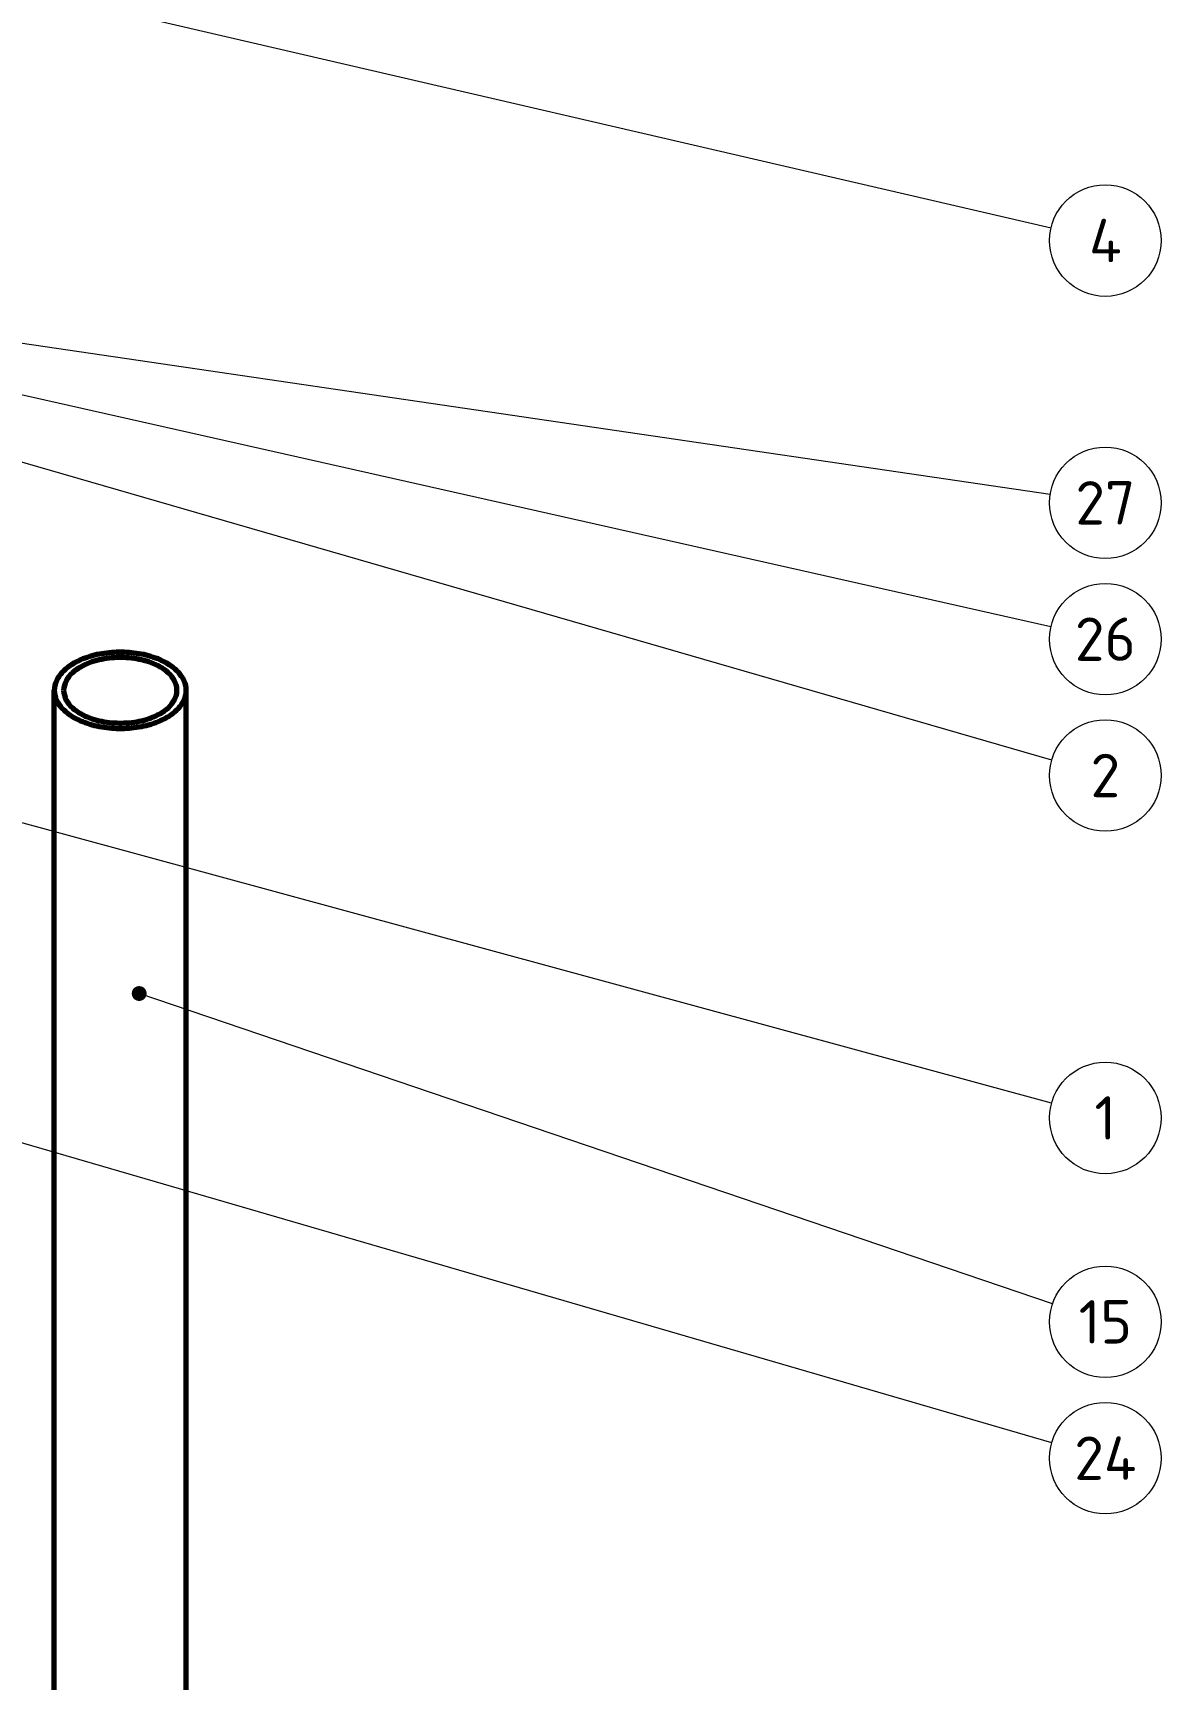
# Model space of a CAD drawing. Header units: millimetres. Extents: x 0 to 594, y 0 to 420.
# Drawn here: x 287.4 to 378.5, y 131.9 to 264.8 of the extents above; entities that cross this region are included whole.
import ezdxf
from ezdxf.enums import TextEntityAlignment as Align

# ---------------------------------------------------------------- set-up
doc = ezdxf.new("R2010")
doc.units = ezdxf.units.MM
for name, color, linetype, lineweight in [('01-VISIBLE', 7, 'CONTINUOUS', 70), ('06-TEXTO', 7, 'CONTINUOUS', 25), ('08-FINA', 5, 'CONTINUOUS', 18)]:
    doc.layers.add(name, color=color, linetype=linetype, lineweight=lineweight)
doc.styles.add('ISO3098', font='isocpeur.ttf')

msp = doc.modelspace()

# ---------------------------------------------------------------- hatches: boundary and pattern name
at = {"layer": '08-FINA'}
h = msp.add_hatch(color=7, dxfattribs=at)
h.dxf.hatch_style = 1
edge = h.paths.add_edge_path()
edge.add_arc((296.01, 187.26), 0.6, 0, 360)

# ---------------------------------------------------------------- linework, layer by layer
at = {"layer": '01-VISIBLE'}
for p, q in [((289.16, 67.36), (289.16, 211.72)), ((299.81, 67.36), (299.81, 211.72))]:
    msp.add_line(p, q, dxfattribs=at)
for points in [[(299.81, 211.72), (299.8, 211.92), (299.77, 212.12), (299.72, 212.31), (299.64, 212.5), (299.55, 212.68), (299.44, 212.85), (299.33, 213.01), (299.2, 213.16), (299.06, 213.3), (298.91, 213.44), (298.75, 213.56), (298.59, 213.68), (298.42, 213.79), (298.25, 213.9), (298.08, 213.99), (297.9, 214.08), (297.71, 214.17), (297.53, 214.25), (297.34, 214.32), (297.15, 214.38), (296.96, 214.44), (296.77, 214.5), (296.58, 214.55), (296.38, 214.6), (296.18, 214.64), (295.99, 214.67), (295.79, 214.7), (295.59, 214.73), (295.39, 214.75), (295.19, 214.77), (294.99, 214.78), (294.79, 214.79), (294.59, 214.79), (294.39, 214.79), (294.19, 214.79), (293.99, 214.78), (293.79, 214.77), (293.59, 214.75), (293.39, 214.73), (293.19, 214.7), (292.99, 214.67), (292.8, 214.64), (292.6, 214.6), (292.4, 214.55), (292.21, 214.5), (292.02, 214.44), (291.83, 214.38), (291.64, 214.32), (291.45, 214.25), (291.27, 214.17), (291.08, 214.08), (290.9, 213.99), (290.73, 213.9), (290.56, 213.79), (290.39, 213.68), (290.23, 213.56), (290.07, 213.44), (289.92, 213.3), (289.78, 213.16), (289.65, 213.01), (289.53, 212.85), (289.43, 212.68), (289.34, 212.5), (289.26, 212.31), (289.21, 212.12), (289.18, 211.92), (289.16, 211.72)], [(299.06, 211.72), (299.05, 211.92), (299.01, 212.12), (298.95, 212.31), (298.86, 212.5), (298.76, 212.67), (298.64, 212.83), (298.51, 212.99), (298.36, 213.13), (298.21, 213.26), (298.05, 213.38), (297.88, 213.5), (297.71, 213.6), (297.53, 213.7), (297.35, 213.78), (297.16, 213.87), (296.97, 213.94), (296.78, 214.01), (296.59, 214.07), (296.39, 214.12), (296.2, 214.17), (296, 214.21), (295.8, 214.25), (295.6, 214.28), (295.4, 214.31), (295.2, 214.33), (295, 214.35), (294.79, 214.36), (294.59, 214.36), (294.39, 214.36), (294.19, 214.36), (293.98, 214.35), (293.78, 214.33), (293.58, 214.31), (293.38, 214.28), (293.18, 214.25), (292.98, 214.21), (292.78, 214.17), (292.59, 214.12), (292.39, 214.07), (292.2, 214.01), (292.01, 213.94), (291.82, 213.87), (291.63, 213.78), (291.45, 213.7), (291.27, 213.6), (291.1, 213.5), (290.93, 213.38), (290.77, 213.26), (290.62, 213.13), (290.47, 212.99), (290.34, 212.83), (290.22, 212.67), (290.12, 212.5), (290.03, 212.31), (289.97, 212.12), (289.93, 211.92), (289.91, 211.72)], [(289.16, 211.72), (289.18, 211.52), (289.21, 211.32), (289.26, 211.13), (289.34, 210.94), (289.43, 210.77), (289.53, 210.6), (289.65, 210.43), (289.78, 210.28), (289.92, 210.14), (290.07, 210), (290.23, 209.88), (290.39, 209.76), (290.56, 209.65), (290.73, 209.54), (290.91, 209.45), (291.08, 209.36), (291.27, 209.27), (291.45, 209.2), (291.64, 209.12), (291.83, 209.06), (292.02, 209), (292.21, 208.94), (292.41, 208.89), (292.6, 208.85), (292.8, 208.81), (293, 208.77), (293.19, 208.74), (293.39, 208.71), (293.59, 208.69), (293.79, 208.67), (293.99, 208.66), (294.19, 208.65), (294.39, 208.65), (294.59, 208.65), (294.79, 208.65), (294.99, 208.66), (295.19, 208.67), (295.39, 208.69), (295.59, 208.71), (295.79, 208.74), (295.99, 208.77), (296.19, 208.81), (296.38, 208.85), (296.58, 208.89), (296.77, 208.94), (296.97, 209), (297.16, 209.06), (297.35, 209.13), (297.53, 209.2), (297.72, 209.28), (297.9, 209.36), (298.08, 209.45), (298.25, 209.55)], [(289.91, 211.72), (289.93, 211.52), (289.97, 211.32), (290.03, 211.13), (290.12, 210.94), (290.22, 210.77), (290.34, 210.61), (290.48, 210.45), (290.62, 210.31), (290.77, 210.18), (290.94, 210.06), (291.1, 209.94), (291.28, 209.84), (291.46, 209.74), (291.64, 209.65), (291.83, 209.57), (292.02, 209.5), (292.21, 209.43), (292.4, 209.37), (292.6, 209.32), (292.79, 209.27), (292.99, 209.23), (293.19, 209.19), (293.39, 209.16), (293.59, 209.13), (293.79, 209.11), (294, 209.1), (294.2, 209.09), (294.4, 209.08), (294.61, 209.08), (294.81, 209.09), (295.01, 209.1), (295.21, 209.11), (295.41, 209.13), (295.62, 209.16), (295.82, 209.19), (296.02, 209.23), (296.21, 209.27), (296.41, 209.32), (296.61, 209.38), (296.8, 209.44), (296.99, 209.51), (297.18, 209.58), (297.36, 209.67), (297.55, 209.76), (297.72, 209.85)], [(297.72, 209.85), (297.9, 209.96), (298.06, 210.07), (298.22, 210.19), (298.37, 210.32), (298.51, 210.47), (298.65, 210.62), (298.76, 210.78), (298.87, 210.95), (298.95, 211.13), (299.01, 211.32), (299.05, 211.52), (299.06, 211.72)], [(298.25, 209.55), (298.43, 209.65), (298.59, 209.76), (298.75, 209.88), (298.91, 210.01), (299.06, 210.14), (299.2, 210.28), (299.33, 210.44), (299.45, 210.6), (299.55, 210.77), (299.64, 210.95), (299.72, 211.13), (299.77, 211.32), (299.8, 211.52), (299.81, 211.72)]]:
    msp.add_lwpolyline(points, dxfattribs=at)
at = {"layer": '08-FINA'}
for p, q in [((369.62, 249.02), (249.47, 276.87)), ((369.61, 216.84), (252.8, 243.16)), ((369.55, 227.51), (260.05, 243.59)), ((369.68, 206.1), (274.08, 233.71)), ((369.66, 178.41), (267.99, 206.09)), ((369.74, 162.21), (296.01, 187.26)), ((369.68, 151.02), (274.74, 178.63))]:
    msp.add_line(p, q, dxfattribs=at)
for centre in [(374, 248.01), (374, 226.85), (374, 215.85), (374, 204.85), (374, 177.22), (374, 160.77), (374, 149.77)]:
    msp.add_circle(centre, 4.5, dxfattribs=at)

# ---------------------------------------------------------------- texts
at = {"layer": '06-TEXTO', "style": 'ISO3098'}
for s, p in [('4', (374, 248.01)), ('27', (374, 226.85)), ('26', (374, 215.85)), ('2', (374, 204.85)), ('1', (374, 177.22)), ('15', (374, 160.77)), ('24', (374, 149.77))]:
    msp.add_text(s, height=3.5, dxfattribs=at).set_placement(p, align=Align.MIDDLE_CENTER)

doc.saveas('drawing.dxf')
